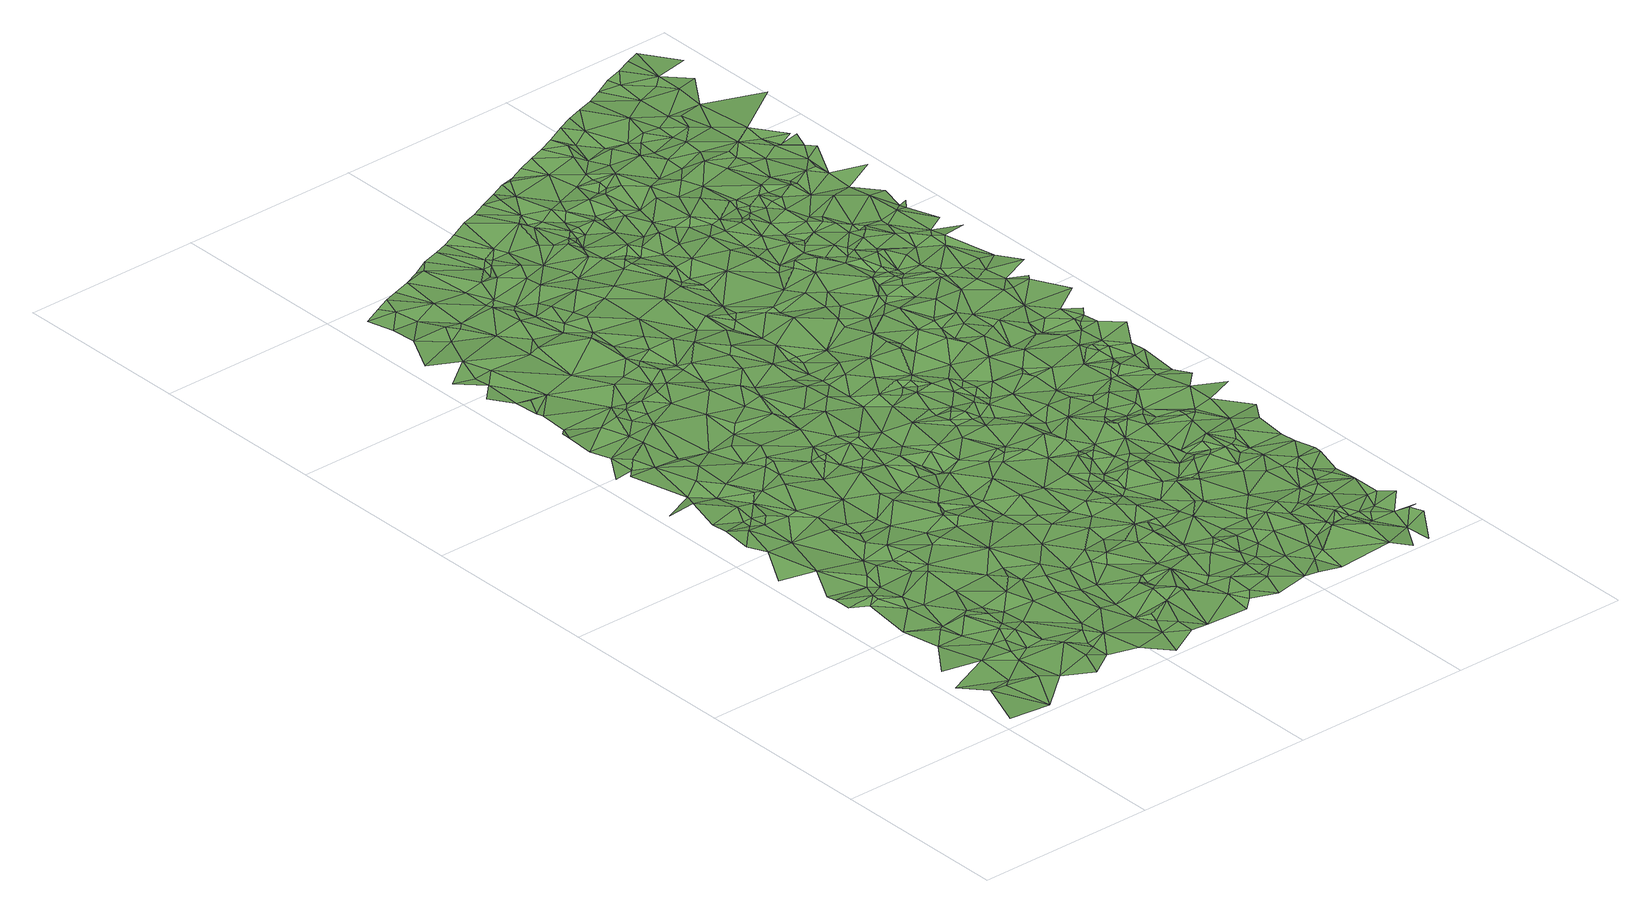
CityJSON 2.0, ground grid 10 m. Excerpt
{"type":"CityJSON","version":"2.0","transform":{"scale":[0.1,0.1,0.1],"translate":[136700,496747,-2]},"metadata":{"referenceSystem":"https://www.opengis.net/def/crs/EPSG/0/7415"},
"CityObjects":{
"plantcover1":{"type":"PlantCover","attributes":{"3df_class":"Forest","bgt_fysiekvoorkomen":"grasland agrarisch","bgt_status":"bestaand","identificatienamespace":"NL.IMGeo","begroeidterreindeeloptalud":"false","relatievehoogteligging":0,"aantal_punten":0},"geometry":[{"type":"MultiSurface","lod":"1","boundaries":[[[0,1,2]],[[3,2,4]],[[1,5,2]],[[5,4,2]],[[3,4,6]],[[1,7,5]],[[7,4,5]],[[8,9,6]],[[7,1,10]],[[11,6,4]],[[7,11,4]],[[6,12,8]],[[8,13,14]],[[7,10,11]],[[6,11,15]],[[15,12,6]],[[8,16,13]],[[8,12,16]],[[14,13,17]],[[18,14,19]],[[20,21,22]],[[14,17,19]],[[11,23,15]],[[22,21,18]],[[15,24,12]],[[13,16,17]],[[10,25,11]],[[20,26,27]],[[23,24,15]],[[10,28,29]],[[18,19,30]],[[30,22,18]],[[16,12,31]],[[22,26,20]],[[24,31,12]],[[17,16,32]],[[11,25,23]],[[33,34,35]],[[27,26,35]],[[25,10,29]],[[19,36,30]],[[22,30,36]],[[16,31,32]],[[37,19,17]],[[23,38,24]],[[24,38,31]],[[37,36,19]],[[32,39,17]],[[40,38,23]],[[41,22,36]],[[22,41,26]],[[29,28,42]],[[39,37,17]],[[25,40,23]],[[31,43,32]],[[38,43,31]],[[26,44,35]],[[43,45,32]],[[41,44,26]],[[32,45,39]],[[46,25,29]],[[33,47,48]],[[40,49,38]],[[33,35,50]],[[51,48,47]],[[42,46,29]],[[49,43,38]],[[44,52,35]],[[25,53,40]],[[41,36,54]],[[46,55,25]],[[37,56,36]],[[37,39,57]],[[58,39,45]],[[59,44,41]],[[43,60,45]],[[47,33,50]],[[61,62,51]],[[49,60,43]],[[40,53,49]],[[35,52,50]],[[51,47,63]],[[55,53,25]],[[60,58,45]],[[42,64,46]],[[58,57,39]],[[51,63,61]],[[64,55,46]],[[41,54,59]],[[59,52,44]],[[65,66,67]],[[37,57,56]],[[36,56,54]],[[42,68,64]],[[50,69,47]],[[62,70,65]],[[47,69,63]],[[55,64,53]],[[61,70,62]],[[53,71,49]],[[49,72,60]],[[73,58,60]],[[63,74,61]],[[58,73,57]],[[63,69,74]],[[52,59,75]],[[53,64,71]],[[54,75,59]],[[71,72,49]],[[76,50,52]],[[61,74,70]],[[77,69,50]],[[65,78,66]],[[74,69,79]],[[72,73,60]],[[70,78,65]],[[54,56,80]],[[75,81,52]],[[54,80,75]],[[82,64,68]],[[83,84,85]],[[79,69,77]],[[57,86,56]],[[87,76,52]],[[88,66,89]],[[52,81,87]],[[71,64,90]],[[57,73,86]],[[74,91,70]],[[91,74,79]],[[76,92,50]],[[85,88,89]],[[93,66,78]],[[68,94,82]],[[77,50,92]],[[95,75,80]],[[91,78,70]],[[56,86,80]],[[81,75,95]],[[96,72,71]],[[66,93,89]],[[91,79,77]],[[83,85,97]],[[98,73,72]],[[89,97,85]],[[76,87,99]],[[64,82,100]],[[100,90,64]],[[101,86,73]],[[102,93,78]],[[90,96,71]],[[103,78,91]],[[91,77,104]],[[101,73,98]],[[99,105,76]],[[103,102,78]],[[72,96,98]],[[77,92,104]],[[105,92,76]],[[95,80,106]],[[107,108,109]],[[94,110,82]],[[87,81,111]],[[81,95,106]],[[112,89,93]],[[113,83,114]],[[83,97,115]],[[107,113,116]],[[104,117,91]],[[111,99,87]],[[102,112,93]],[[91,117,103]],[[115,97,89]],[[86,118,80]],[[101,119,86]],[[103,117,102]],[[98,119,101]],[[100,82,120]],[[121,96,90]],[[107,116,108]],[[89,112,122]],[[123,90,100]],[[110,124,82]],[[99,125,105]],[[82,124,120]],[[106,80,118]],[[126,98,96]],[[89,122,127]],[[106,128,81]],[[123,121,90]],[[114,83,115]],[[115,89,127]],[[117,104,129]],[[100,120,130]],[[116,113,114]],[[81,128,111]],[[86,119,118]],[[104,92,131]],[[126,96,121]],[[131,92,105]],[[111,125,99]],[[119,98,132]],[[133,124,110]],[[102,134,112]],[[117,135,102]],[[132,98,126]],[[131,129,104]],[[100,130,136]],[[131,105,125]],[[137,138,139]],[[138,140,141]],[[142,121,123]],[[130,120,136]],[[118,143,106]],[[120,124,136]],[[128,106,143]],[[122,112,144]],[[123,100,145]],[[146,147,139]],[[146,108,148]],[[119,132,118]],[[149,117,129]],[[127,122,144]],[[121,150,126]],[[136,124,133]],[[116,148,108]],[[134,102,135]],[[139,147,137]],[[115,127,151]],[[116,114,152]],[[149,135,117]],[[140,153,154]],[[144,112,134]],[[137,147,138]],[[126,150,132]],[[142,150,121]],[[145,100,136]],[[151,114,115]],[[111,155,125]],[[147,140,138]],[[142,123,156]],[[118,157,143]],[[143,157,128]],[[111,128,158]],[[151,127,144]],[[147,146,148]],[[159,154,153]],[[156,123,145]],[[160,152,114]],[[161,129,131]],[[161,149,129]],[[125,162,131]],[[116,152,148]],[[163,153,140]],[[114,151,160]],[[164,118,132]],[[165,136,133]],[[155,111,158]],[[147,163,140]],[[166,135,149]],[[125,155,162]],[[142,167,150]],[[134,135,168]],[[158,128,157]],[[144,134,169]],[[164,132,150]],[[159,153,163]],[[142,156,170]],[[168,135,166]],[[145,136,171]],[[152,160,172]],[[157,118,173]],[[156,145,174]],[[167,142,175]],[[152,172,148]],[[170,175,142]],[[136,165,171]],[[165,133,176]],[[177,134,168]],[[149,178,166]],[[179,160,151]],[[169,134,177]],[[145,171,174]],[[161,178,149]],[[159,180,181]],[[131,182,161]],[[183,156,174]],[[131,162,182]],[[157,184,158]],[[185,176,133]],[[160,179,172]],[[180,186,181]],[[167,187,150]],[[170,156,183]],[[144,169,188]],[[189,118,164]],[[168,166,178]],[[155,158,190]],[[147,191,163]],[[192,151,144]],[[187,164,150]],[[155,193,162]],[[118,189,173]],[[173,184,157]],[[165,194,171]],[[184,195,158]],[[148,196,147]],[[172,197,148]],[[155,190,193]],[[190,158,195]],[[175,198,167]],[[169,177,188]],[[176,194,165]],[[172,179,199]],[[183,174,200]],[[159,163,201]],[[174,171,200]],[[151,202,179]],[[203,178,161]],[[162,193,182]],[[187,167,198]],[[144,188,192]],[[200,170,183]],[[199,197,172]],[[171,194,200]],[[147,196,191]],[[197,196,148]],[[168,204,177]],[[161,182,205]],[[203,161,205]],[[206,175,170]],[[168,178,204]],[[207,208,186]],[[209,195,184]],[[210,211,208]],[[212,176,185]],[[173,209,184]],[[176,213,194]],[[192,202,151]],[[195,209,190]],[[214,178,203]],[[206,198,175]],[[201,163,191]],[[179,202,199]],[[190,215,193]],[[186,180,216]],[[194,213,200]],[[206,170,200]],[[217,211,210]],[[187,218,164]],[[159,219,180]],[[164,220,189]],[[204,178,214]],[[221,176,212]],[[216,207,186]],[[214,203,222]],[[182,223,205]],[[189,224,173]],[[225,187,198]],[[193,226,182]],[[207,210,208]],[[222,203,205]],[[209,173,224]],[[227,192,188]],[[228,188,177]],[[197,199,229]],[[230,213,176]],[[159,201,219]],[[231,199,202]],[[214,222,204]],[[232,193,215]],[[200,213,233]],[[182,226,223]],[[209,234,190]],[[221,230,176]],[[220,164,218]],[[234,215,190]],[[197,229,196]],[[223,235,205]],[[177,204,228]],[[236,221,212]],[[226,193,232]],[[216,180,237]],[[198,206,238]],[[189,239,224]],[[196,240,191]],[[217,210,241]],[[187,225,218]],[[230,233,213]],[[198,242,225]],[[189,220,239]],[[231,229,199]],[[243,209,224]],[[201,191,244]],[[245,227,188]],[[205,246,222]],[[235,223,226]],[[198,238,242]],[[180,219,237]],[[206,200,247]],[[234,209,243]],[[233,247,200]],[[248,192,227]],[[205,235,246]],[[222,246,204]],[[207,216,249]],[[250,231,202]],[[251,202,192]],[[210,207,252]],[[240,196,229]],[[216,237,249]],[[253,230,221]],[[228,245,188]],[[254,232,215]],[[243,224,255]],[[224,239,255]],[[236,253,221]],[[241,210,252]],[[256,226,232]],[[229,231,250]],[[226,257,235]],[[191,240,258]],[[206,259,238]],[[215,234,260]],[[230,261,233]],[[237,219,249]],[[262,201,244]],[[220,263,239]],[[206,247,259]],[[228,204,264]],[[262,219,201]],[[252,207,249]],[[250,202,251]],[[246,264,204]],[[220,218,265]],[[191,266,244]],[[251,192,248]],[[248,227,245]],[[235,257,246]],[[256,232,254]],[[254,215,260]],[[243,267,234]],[[268,226,256]],[[269,247,233]],[[270,225,242]],[[268,257,226]],[[253,271,230]],[[218,225,270]],[[272,240,229]],[[273,241,252]],[[239,263,255]],[[271,261,230]],[[220,265,263]],[[242,238,270]],[[267,243,255]],[[261,269,233]],[[229,250,274]],[[275,256,254]],[[191,258,266]],[[268,256,275]],[[276,238,259]],[[277,246,257]],[[277,264,246]],[[228,278,245]],[[234,267,260]],[[259,247,279]],[[236,280,253]],[[272,229,274]],[[258,240,272]],[[219,262,281]],[[275,254,282]],[[249,219,283]],[[244,284,262]],[[282,254,260]],[[270,265,218]],[[279,247,269]],[[238,276,270]],[[250,251,285]],[[259,279,276]],[[245,286,248]],[[228,264,287]],[[288,264,277]],[[268,289,257]],[[252,290,273]],[[252,249,291]],[[253,292,271]],[[268,275,293]],[[286,245,278]],[[287,278,228]],[[294,274,250]],[[295,251,248]],[[296,272,274]],[[263,297,255]],[[271,292,261]],[[219,281,283]],[[266,284,244]],[[257,298,277]],[[293,275,282]],[[296,258,272]],[[299,282,260]],[[294,250,285]],[[265,300,263]],[[297,267,255]],[[269,301,279]],[[261,302,269]],[[262,284,281]],[[280,292,253]],[[276,279,303]],[[295,248,286]],[[287,264,288]],[[285,251,295]],[[270,276,304]],[[268,293,289]],[[249,283,291]],[[288,277,298]],[[305,286,278]],[[298,257,289]],[[260,267,306]],[[269,302,301]],[[296,274,307]],[[293,282,299]],[[263,300,297]],[[303,304,276]],[[308,302,261]],[[292,308,261]],[[270,309,265]],[[310,290,252]],[[307,274,294]],[[287,305,278]],[[311,279,301]],[[312,266,258]],[[299,260,306]],[[258,296,313]],[[309,300,265]],[[270,304,314]],[[252,291,310]],[[315,301,302]],[[283,281,316]],[[284,317,281]],[[318,294,285]],[[312,258,313]],[[286,319,295]],[[289,293,320]],[[320,293,299]],[[304,303,314]],[[281,317,316]],[[321,267,297]],[[313,296,307]],[[311,301,315]],[[284,266,322]],[[323,292,280]],[[307,294,318]],[[270,314,324]],[[312,322,266]],[[279,325,303]],[[270,324,309]],[[306,267,321]],[[323,308,292]],[[295,326,285]],[[317,284,327]],[[328,297,300]],[[279,311,325]],[[327,284,322]],[[329,291,283]],[[309,330,300]],[[318,285,326]],[[302,331,315]],[[290,310,332]],[[283,316,333]],[[290,332,334]],[[308,335,302]],[[336,280,337]],[[338,286,305]],[[330,328,300]],[[329,310,291]],[[305,287,339]],[[288,340,287]],[[333,316,317]],[[329,283,333]],[[326,295,319]],[[340,288,298]],[[341,298,289]],[[320,341,289]],[[315,331,311]],[[286,338,319]],[[336,323,280]],[[312,342,322]],[[343,320,299]],[[314,303,344]],[[342,312,313]],[[345,299,306]],[[308,323,335]],[[331,302,335]],[[346,317,327]],[[322,347,327]],[[328,348,297]],[[314,344,324]],[[349,307,318]],[[350,330,309]],[[351,313,307]],[[350,309,324]],[[352,310,329]],[[331,353,311]],[[333,317,354]],[[355,336,337]],[[356,306,321]],[[310,352,332]],[[350,328,330]],[[305,339,338]],[[332,357,334]],[[325,344,303]],[[353,325,311]],[[327,347,358]],[[345,343,299]],[[346,327,358]],[[287,340,339]],[[354,317,346]],[[359,321,297]],[[326,360,318]],[[356,345,306]],[[351,342,313]],[[348,359,297]],[[361,348,328]],[[326,319,362]],[[319,338,363]],[[341,364,298]],[[351,307,349]],[[350,324,365]],[[366,341,320]],[[323,367,335]],[[368,323,336]],[[324,344,365]],[[350,369,328]],[[347,322,370]],[[369,361,328]],[[335,371,331]],[[366,320,343]],[[322,342,370]],[[371,353,331]],[[372,329,333]],[[364,340,298]],[[373,352,329]],[[349,318,360]],[[374,356,321]],[[355,375,336]],[[363,362,319]],[[332,352,376]],[[368,367,323]],[[376,357,332]],[[377,345,356]],[[378,333,354]],[[379,348,361]],[[340,380,339]],[[375,368,336]],[[377,343,345]],[[344,325,381]],[[353,382,325]],[[335,367,371]],[[374,321,359]],[[383,369,350]],[[338,339,384]],[[365,383,350]],[[326,362,360]],[[369,379,361]],[[377,356,374]],[[370,342,351]],[[339,380,384]],[[358,347,385]],[[329,372,373]],[[346,358,386]],[[344,381,365]],[[371,382,353]],[[346,386,354]],[[369,383,387]],[[388,363,338]],[[389,341,366]],[[390,352,373]],[[369,391,379]],[[378,372,333]],[[340,392,380]],[[379,393,348]],[[369,387,391]],[[390,376,352]],[[394,343,377]],[[395,357,376]],[[325,396,381]],[[360,397,349]],[[398,341,389]],[[338,384,388]],[[399,364,341]],[[348,393,359]],[[364,392,340]],[[325,382,396]],[[400,368,375]],[[362,397,360]],[[366,343,394]],[[385,347,370]],[[398,399,341]],[[401,383,365]],[[402,362,363]],[[403,375,355]],[[404,351,349]],[[363,388,402]],[[387,383,405]],[[378,354,386]],[[406,371,367]],[[407,367,368]],[[404,370,351]],[[408,384,380]],[[377,374,409]],[[387,405,391]],[[365,381,410]],[[411,379,391]],[[412,390,373]],[[386,358,385]],[[382,371,406]],[[389,366,413]],[[412,376,390]],[[374,359,409]],[[395,376,414]],[[398,389,415]],[[384,408,388]],[[383,401,405]],[[379,411,393]],[[407,368,400]],[[416,362,402]],[[392,364,417]],[[365,410,401]],[[418,349,397]],[[413,366,394]],[[380,392,419]],[[381,396,410]],[[375,420,400]],[[382,421,396]],[[406,367,407]],[[414,376,412]],[[359,393,422]],[[415,389,423]],[[372,424,373]],[[397,362,425]],[[399,426,364]],[[427,394,377]],[[414,428,395]],[[412,373,424]],[[389,413,423]],[[418,404,349]],[[399,398,429]],[[419,408,380]],[[406,421,382]],[[391,405,430]],[[431,402,388]],[[398,415,429]],[[364,426,417]],[[416,402,432]],[[425,362,416]],[[427,377,409]],[[393,411,433]],[[422,434,359]],[[403,420,375]],[[391,435,411]],[[434,409,359]],[[436,414,412]],[[394,437,413]],[[388,408,431]],[[393,433,422]],[[438,392,417]],[[429,415,423]],[[378,439,372]],[[440,378,386]],[[426,399,429]],[[391,430,435]],[[385,370,441]],[[370,404,441]],[[413,437,423]],[[436,412,424]],[[401,442,405]],[[432,402,431]],[[443,407,400]],[[416,432,444]],[[410,396,445]],[[421,446,396]],[[410,447,401]],[[433,411,448]],[[437,394,449]],[[386,385,450]],[[451,419,392]],[[452,418,397]],[[451,392,438]],[[453,428,414]],[[448,422,433]],[[454,406,407]],[[397,425,452]],[[425,416,444]],[[449,394,427]],[[453,414,436]],[[430,405,442]],[[400,420,443]],[[455,421,406]],[[439,424,372]],[[438,417,426]],[[435,448,411]],[[442,401,447]],[[418,456,404]],[[423,457,429]],[[457,423,437]],[[396,446,445]],[[458,378,440]],[[459,409,434]],[[407,443,454]],[[439,378,458]],[[447,410,460]],[[459,427,409]],[[440,386,450]],[[461,434,422]],[[436,424,462]],[[461,422,448]],[[453,463,428]],[[445,460,410]],[[385,441,450]],[[456,441,404]],[[455,406,454]],[[426,464,438]],[[455,446,421]],[[444,432,465]],[[426,429,466]],[[430,467,435]],[[442,467,430]],[[461,448,435]],[[462,453,436]],[[449,468,437]],[[469,456,418]],[[432,431,465]],[[469,418,452]],[[470,408,419]],[[471,443,420]],[[472,451,438]],[[431,408,470]],[[439,462,424]],[[425,444,465]],[[464,426,473]],[[472,438,464]],[[437,468,457]],[[457,466,429]],[[474,427,459]],[[475,420,403]],[[460,476,447]],[[477,419,451]],[[478,449,427]],[[466,473,426]],[[442,447,479]],[[476,460,445]],[[454,443,480]],[[472,464,473]],[[420,481,471]],[[469,482,456]],[[483,459,434]],[[482,469,452]],[[467,442,484]],[[472,477,451]],[[443,471,485]],[[449,478,468]],[[463,453,486]],[[455,454,487]],[[483,434,461]],[[474,478,427]],[[475,481,420]],[[467,488,435]],[[473,477,472]],[[457,468,489]],[[488,461,435]],[[490,456,482]],[[470,465,431]],[[457,489,466]],[[491,447,476]],[[477,470,419]],[[480,443,485]],[[484,442,479]],[[487,454,480]],[[483,474,459]],[[492,440,450]],[[441,456,493]],[[425,494,452]],[[471,481,485]],[[491,479,447]],[[495,462,439]],[[458,440,496]],[[497,445,446]],[[439,458,496]],[[403,498,499]],[[466,500,473]],[[450,441,501]],[[468,502,489]],[[490,493,456]],[[466,489,503]],[[425,465,494]],[[488,467,484]],[[499,475,403]],[[500,477,473]],[[446,455,504]],[[445,497,476]],[[452,505,482]],[[490,482,506]],[[507,481,475]],[[508,453,462]],[[507,485,481]],[[503,500,466]],[[480,485,509]],[[489,510,503]],[[489,502,510]],[[468,478,511]],[[474,512,478]],[[455,487,504]],[[513,507,475]],[[468,511,502]],[[461,514,483]],[[507,509,485]],[[461,488,514]],[[441,493,515]],[[453,508,486]],[[495,439,516]],[[490,506,493]],[[517,484,479]],[[474,483,512]],[[487,480,518]],[[450,501,492]],[[506,482,505]],[[440,492,519]],[[491,476,520]],[[496,440,519]],[[452,494,505]],[[521,500,503]],[[510,521,503]],[[479,491,522]],[[501,441,515]],[[499,513,475]],[[523,470,477]],[[524,439,496]],[[488,484,517]],[[525,509,507]],[[516,439,524]],[[513,525,507]],[[495,508,462]],[[509,526,480]],[[512,511,478]],[[497,446,527]],[[528,465,470]],[[504,527,446]],[[500,529,477]],[[502,530,510]],[[517,479,531]],[[522,531,479]],[[476,497,532]],[[520,476,532]],[[480,526,518]],[[504,487,518]],[[533,525,513]],[[506,534,493]],[[511,530,502]],[[530,521,510]],[[520,522,491]],[[500,521,529]],[[488,535,514]],[[505,534,506]],[[536,494,465]],[[537,486,508]],[[514,538,483]],[[539,523,477]],[[493,540,515]],[[541,492,501]],[[542,470,523]],[[477,529,539]],[[517,531,543]],[[519,492,544]],[[517,545,488]],[[499,546,513]],[[492,541,544]],[[547,505,494]],[[546,533,513]],[[501,515,548]],[[549,535,488]],[[550,525,533]],[[483,551,512]],[[552,495,516]],[[528,553,465]],[[554,514,535]],[[525,555,509]],[[496,519,556]],[[553,536,465]],[[542,528,470]],[[556,524,496]],[[534,505,547]],[[518,557,504]],[[514,554,538]],[[531,522,558]],[[557,518,526]],[[548,515,559]],[[515,540,559]],[[520,558,522]],[[499,560,561]],[[516,524,562]],[[538,563,483]],[[488,545,549]],[[509,555,526]],[[508,495,552]],[[543,531,564]],[[512,565,511]],[[535,549,554]],[[519,544,566]],[[541,501,567]],[[524,556,568]],[[550,533,546]],[[532,569,520]],[[552,516,562]],[[501,548,567]],[[550,555,525]],[[524,568,562]],[[570,544,541]],[[571,527,504]],[[511,572,530]],[[564,531,558]],[[537,508,573]],[[574,542,523]],[[575,483,563]],[[548,559,576]],[[539,574,523]],[[504,557,577]],[[578,546,499]],[[575,551,483]],[[493,579,540]],[[497,580,532]],[[493,534,581]],[[497,527,580]],[[547,494,582]],[[538,554,583]],[[520,569,558]],[[556,519,584]],[[585,537,573]],[[530,586,521]],[[583,554,549]],[[574,528,542]],[[548,576,567]],[[551,565,512]],[[517,543,587]],[[566,544,570]],[[586,529,521]],[[568,556,588]],[[499,561,578]],[[589,508,552]],[[519,566,584]],[[570,541,567]],[[590,543,564]],[[562,568,588]],[[582,494,536]],[[573,508,589]],[[563,538,583]],[[532,591,569]],[[569,564,558]],[[592,504,577]],[[547,593,534]],[[571,504,592]],[[540,579,559]],[[594,557,526]],[[549,545,595]],[[587,545,517]],[[552,562,596]],[[580,527,571]],[[565,597,511]],[[511,597,572]],[[589,552,598]],[[580,591,532]],[[559,579,576]],[[599,550,546]],[[562,588,596]],[[549,595,583]],[[600,546,578]],[[556,601,588]],[[598,573,589]],[[581,579,493]],[[569,590,564]],[[570,584,566]],[[529,602,539]],[[552,596,598]],[[573,603,585]],[[604,555,550]],[[526,555,594]],[[528,605,553]],[[577,557,594]],[[605,536,553]],[[539,606,574]],[[572,607,530]],[[608,567,576]],[[590,587,543]],[[591,609,569]],[[574,606,528]],[[569,609,590]],[[593,547,582]],[[545,610,595]],[[611,570,567]],[[588,601,596]],[[556,584,612]],[[604,550,599]],[[575,613,551]],[[603,614,585]],[[615,592,577]],[[584,570,616]],[[565,551,613]],[[601,556,612]],[[617,563,583]],[[586,530,607]],[[534,593,581]],[[563,618,575]],[[576,579,608]],[[571,592,619]],[[598,596,620]],[[621,582,536]],[[591,622,609]],[[623,573,598]],[[580,622,591]],[[580,571,619]],[[624,596,601]],[[595,625,583]],[[577,626,615]],[[616,570,611]],[[567,608,611]],[[627,603,573]],[[605,621,536]],[[610,545,628]],[[629,590,609]],[[597,630,572]],[[626,577,594]],[[555,604,594]],[[620,596,624]],[[586,631,529]],[[602,606,539]],[[592,615,619]],[[632,605,528]],[[575,618,613]],[[529,631,602]],[[617,618,563]],[[610,625,595]],[[607,572,630]],[[609,622,629]],[[625,617,583]],[[606,632,528]],[[587,628,545]],[[623,598,620]],[[627,614,603]],[[565,633,597]],[[623,627,573]],[[584,616,634]],[[624,601,635]],[[590,629,636]],[[615,626,637]],[[633,630,597]],[[610,638,625]],[[620,624,635]],[[613,639,565]],[[622,636,629]],[[601,612,635]],[[634,612,584]],[[630,633,607]],[[637,626,594]],[[640,611,608]],[[582,621,641]],[[642,622,580]],[[582,641,593]],[[628,638,610]],[[616,611,643]],[[619,642,580]],[[620,644,623]],[[645,614,627]],[[579,581,646]],[[647,587,590]],[[615,648,619]],[[620,635,644]],[[618,639,613]],[[586,607,649]],[[579,650,608]],[[636,647,590]],[[651,628,587]],[[625,652,617]],[[637,648,615]],[[631,653,602]],[[654,606,602]],[[617,652,618]],[[634,616,643]],[[593,655,581]],[[656,621,605]],[[649,607,633]],[[633,565,657]],[[628,651,638]],[[643,611,640]],[[606,658,632]],[[627,623,659]],[[612,660,635]],[[632,661,605]],[[622,662,636]],[[631,586,663]],[[638,664,625]],[[653,654,602]],[[623,644,659]],[[665,645,627]],[[666,644,635]],[[565,639,657]],[[647,651,587]],[[654,667,606]],[[621,656,641]],[[642,662,622]],[[653,631,663]],[[640,608,668]],[[579,646,669]],[[670,646,581]],[[593,641,655]],[[671,586,649]],[[667,658,606]],[[639,618,652]],[[642,619,672]],[[664,638,651]],[[648,672,619]],[[663,586,671]],[[660,666,635]],[[634,673,612]],[[579,669,650]],[[673,660,612]],[[655,670,581]],[[658,661,632]],[[661,656,605]],[[608,650,668]],[[645,665,674]],[[653,675,654]],[[647,664,651]],[[676,644,666]],[[644,676,659]],[[634,643,677]],[[663,675,653]],[[678,647,636]],[[643,640,679]],[[625,680,652]],[[662,678,636]],[[681,658,667]],[[665,627,682]],[[625,664,680]],[[683,666,660]],[[652,684,639]],[[682,627,659]],[[685,646,670]],[[673,634,677]],[[669,646,685]],[[654,686,667]],[[673,683,660]],[[633,687,649]],[[688,639,684]],[[657,639,688]],[[647,689,664]],[[676,666,683]],[[677,643,679]],[[690,640,668]],[[679,640,690]],[[663,671,691]],[[656,661,692]],[[675,686,654]],[[693,670,655]],[[694,671,649]],[[667,686,681]],[[693,685,670]],[[656,695,641]],[[665,682,674]],[[641,695,655]],[[658,696,661]],[[663,691,675]],[[657,687,633]],[[650,669,697]],[[652,698,684]],[[681,699,658]],[[684,700,688]],[[701,659,676]],[[650,697,668]],[[702,669,685]],[[657,688,703]],[[696,692,661]],[[677,704,673]],[[689,680,664]],[[683,673,704]],[[705,647,678]],[[656,692,706]],[[703,688,700]],[[707,693,655]],[[671,708,691]],[[676,683,709]],[[669,702,697]],[[701,682,659]],[[652,680,698]],[[699,696,658]],[[677,679,710]],[[647,705,689]],[[691,711,675]],[[712,700,684]],[[682,713,674]],[[714,685,693]],[[708,671,694]],[[711,686,675]],[[686,699,681]],[[715,668,697]],[[694,649,716]],[[657,703,717]],[[710,679,690]],[[706,695,656]],[[718,690,668]],[[684,698,712]],[[709,683,704]],[[719,701,676]],[[687,716,649]],[[719,676,709]],[[703,700,717]],[[720,692,696]],[[685,721,702]],[[692,720,706]],[[687,657,722]],[[718,668,715]],[[723,707,655]],[[691,708,711]],[[707,714,693]],[[722,657,724]],[[695,723,655]],[[657,717,724]],[[677,725,704]],[[714,721,685]],[[677,710,725]],[[710,690,718]],[[726,697,702]],[[715,697,726]],[[682,727,713]],[[728,700,712]],[[694,729,708]],[[717,700,728]],[[709,730,719]],[[731,701,719]],[[709,704,732]],[[733,682,701]],[[734,714,707]],[[720,735,706]],[[736,694,716]],[[726,702,721]],[[689,737,680]],[[698,680,738]],[[739,695,706]],[[729,694,736]],[[740,712,698]],[[711,741,686]],[[687,722,742]],[[743,718,715]],[[686,741,699]],[[723,734,707]],[[743,710,718]],[[742,722,724]],[[719,730,731]],[[732,730,709]],[[695,744,723]],[[731,745,701]],[[726,746,715]],[[706,735,739]],[[724,717,747]],[[743,715,746]],[[745,733,701]],[[748,721,714]],[[749,696,699]],[[695,750,744]],[[720,696,749]],[[698,738,740]],[[711,708,751]],[[752,687,742]],[[739,750,695]],[[742,724,747]],[[747,717,728]],[[725,753,704]],[[734,754,714]],[[753,732,704]],[[744,755,723]],[[756,716,687]],[[757,734,723]],[[758,726,721]],[[736,716,756]],[[740,759,712]],[[760,727,682]],[[725,710,761]],[[728,712,759]],[[736,762,729]],[[742,747,752]],[[763,710,743]],[[729,751,708]],[[754,748,714]],[[733,760,682]],[[720,749,735]],[[764,755,744]],[[756,687,752]],[[726,765,746]],[[755,757,723]],[[744,750,764]],[[730,766,731]],[[748,767,721]],[[735,768,739]],[[766,730,732]],[[766,745,731]],[[769,743,746]],[[739,768,750]],[[757,754,734]],[[741,749,699]],[[767,758,721]],[[758,770,726]],[[766,733,745]],[[763,761,710]],[[770,765,726]],[[747,728,771]],[[750,772,764]],[[752,747,771]],[[773,741,711]],[[768,772,750]],[[765,769,746]],[[761,753,725]],[[774,757,755]],[[755,764,775]],[[766,732,753]],[[768,735,776]],[[736,756,777]],[[771,728,759]],[[777,762,736]],[[762,751,729]],[[778,727,760]],[[779,767,748]],[[711,751,773]],[[754,779,748]],[[764,772,775]],[[780,743,769]],[[775,774,755]],[[735,749,776]],[[781,754,757]],[[779,758,767]],[[781,757,774]],[[782,763,743]],[[783,769,765]],[[756,752,784]],[[785,733,766]],[[770,783,765]],[[786,760,733]],[[768,787,772]],[[780,782,743]],[[786,733,785]],[[788,770,758]],[[776,787,768]],[[741,789,749]],[[775,772,790]],[[791,766,753]],[[792,777,756]],[[780,769,783]],[[771,793,752]],[[761,794,753]],[[779,788,758]],[[784,792,756]],[[795,751,762]],[[796,774,775]],[[797,789,741]],[[749,789,776]],[[798,778,760]],[[741,773,797]],[[799,772,787]],[[777,795,762]],[[763,800,761]],[[801,781,774]],[[772,799,790]],[[802,754,781]],[[803,783,770]],[[802,779,754]],[[752,793,784]],[[786,798,760]],[[787,776,804]],[[775,790,796]],[[776,789,804]],[[805,780,783]],[[753,794,791]],[[798,806,778]],[[801,774,796]],[[807,777,792]],[[782,800,763]],[[807,792,784]],[[773,751,808]],[[800,794,761]],[[788,809,770]],[[807,795,777]],[[805,783,803]],[[780,810,782]],[[770,809,803]],[[785,766,811]],[[812,788,779]],[[801,802,781]],[[805,810,780]],[[786,813,798]],[[811,766,791]],[[789,797,814]],[[789,814,804]],[[815,786,785]],[[810,800,782]],[[779,816,812]],[[813,806,798]],[[816,779,802]],[[773,817,797]],[[787,818,799]],[[818,796,790]],[[795,807,819]],[[790,799,818]],[[751,820,808]],[[821,751,795]],[[773,808,817]],[[786,822,813]],[[812,823,788]],[[824,787,804]],[[797,825,814]],[[823,809,788]],[[805,826,810]],[[826,805,803]],[[802,801,827]],[[828,801,796]],[[829,806,813]],[[794,830,791]],[[831,803,809]],[[825,797,817]],[[815,822,786]],[[811,815,785]],[[832,823,812]],[[826,803,831]],[[816,832,812]],[[802,827,833]],[[814,824,804]],[[821,820,751]],[[802,834,816]],[[835,800,810]],[[818,828,796]],[[787,824,818]],[[801,828,827]],[[834,802,833]],[[808,820,817]],[[831,809,836]],[[791,837,811]],[[800,838,794]],[[834,832,816]],[[826,835,810]],[[839,829,813]],[[840,814,825]],[[830,837,791]],[[826,831,836]],[[841,833,827]],[[822,839,813]],[[833,841,834]],[[841,827,828]],[[842,809,823]],[[838,830,794]],[[836,843,826]],[[824,814,840]],[[844,815,811]],[[822,815,844]],[[820,845,817]],[[828,818,846]],[[843,835,826]],[[836,809,842]],[[847,823,832]],[[817,848,825]],[[849,800,835]],[[829,839,850]],[[839,822,844]],[[851,818,824]],[[837,852,811]],[[851,846,818]],[[834,847,832]],[[841,853,834]],[[825,854,840]],[[849,838,800]],[[828,855,841]],[[836,856,843]],[[857,844,811]],[[811,852,857]],[[846,855,828]],[[843,856,835]],[[824,840,854]],[[853,841,855]],[[858,851,824]],[[847,842,823]],[[825,848,854]],[[859,837,830]],[[842,856,836]],[[860,846,851]],[[854,858,824]],[[838,859,830]],[[860,855,846]],[[850,839,861]],[[856,862,835]],[[835,862,849]],[[860,851,858]],[[837,863,852]],[[857,864,844]],[[865,839,844]],[[853,866,834]],[[866,847,834]],[[842,867,856]],[[868,857,852]],[[869,853,855]],[[859,863,837]],[[870,838,849]],[[869,855,860]],[[871,862,856]],[[867,871,856]],[[861,839,865]],[[872,849,862]],[[864,865,844]],[[864,857,868]],[[852,863,868]],[[858,873,860]],[[874,859,838]],[[872,870,849]],[[842,875,867]],[[870,874,838]],[[866,853,869]],[[842,847,876]],[[877,869,860]],[[875,862,871]],[[867,875,871]],[[878,872,862]],[[868,879,864]],[[879,865,864]],[[880,869,877]],[[881,861,865]],[[872,878,870]],[[875,878,862]],[[847,866,876]],[[882,863,859]],[[883,869,880]],[[866,869,883]],[[884,875,842]],[[863,885,868]],[[882,859,874]],[[884,842,876]],[[868,885,879]],[[870,882,874]],[[886,883,880]],[[878,882,870]],[[865,879,887]],[[866,883,888]],[[888,876,866]],[[889,885,863]],[[884,890,875]],[[885,887,879]],[[891,878,875]],[[865,892,881]],[[882,889,863]],[[890,891,875]],[[878,893,882]],[[865,887,892]],[[884,891,890]],[[892,894,881]],[[878,891,893]],[[885,895,887]],[[884,876,896]],[[889,895,885]],[[893,897,882]],[[898,889,882]],[[882,897,898]],[[891,884,899]],[[891,900,893]],[[901,894,892]],[[893,902,897]],[[893,900,902]],[[903,894,901]],[[887,895,904]],[[891,899,900]],[[889,904,895]],[[905,892,887]],[[898,904,889]],[[897,902,906]],[[898,897,906]],[[900,907,902]],[[901,892,908]],[[909,903,901]],[[904,905,887]],[[908,892,905]],[[910,909,901]],[[910,901,908]],[[898,911,904]],[[905,910,908]],[[912,909,910]],[[913,905,904]],[[913,910,905]],[[910,914,912]],[[910,915,914]]]}]}
},
"vertices":[
[3,2,11],[28,2,9],[13,28,11],[3,42,10],[28,32,9],[23,28,10],[28,52,11],[38,22,12],[23,78,9],[8,58,10],[48,18,10],[43,42,10],[43,62,10],[33,88,10],[18,98,10],[43,48,12],[38,78,9],[38,92,8],[23,128,9],[33,112,11],[13,142,10],[13,132,10],[28,132,11],[53,48,10],[48,58,12],[68,38,12],[33,142,9],[13,148,9],[63,8,11],[68,22,12],[28,128,11],[53,68,12],[48,88,12],[18,197,10],[3,172,11],[23,167,11],[38,122,11],[43,112,9],[58,62,12],[53,92,11],[63,48,11],[38,138,9],[78,18,10],[58,72,11],[38,148,11],[58,82,12],[78,28,10],[23,217,11],[13,207,10],[68,68,10],[33,197,9],[13,222,12],[48,162,9],[83,42,11],[58,138,10],[78,32,10],[63,132,11],[63,112,9],[63,92,9],[48,152,11],[68,82,9],[28,227,9],[13,232,11],[28,222,9],[88,32,12],[18,252,12],[23,262,9],[3,252,11],[93,12,11],[33,217,10],[33,237,11],[88,48,10],[83,78,11],[78,92,12],[33,227,9],[58,152,10],[53,192,11],[48,217,9],[33,252,9],[38,222,11],[68,138,10],[63,162,12],[113,18,9],[18,312,10],[8,297,9],[18,297,10],[83,112,10],[58,172,11],[13,292,11],[28,292,10],[103,52,11],[43,237,9],[58,207,9],[33,267,12],[108,2,8],[68,152,11],[98,78,10],[23,302,12],[93,98,10],[63,182,9],[113,38,8],[88,102,12],[43,257,11],[48,242,11],[53,217,10],[63,192,10],[83,152,9],[13,337,12],[18,347,10],[13,342,12],[123,8,11],[78,177,10],[43,277,12],[13,322,11],[38,322,10],[38,312,11],[33,337,10],[53,242,10],[98,128,12],[93,112,10],[118,28,9],[108,72,10],[43,287,11],[113,52,9],[123,18,11],[78,187,9],[103,92,11],[43,292,9],[88,162,9],[63,237,12],[118,32,11],[78,212,9],[108,102,11],[133,8,10],[63,267,10],[68,257,11],[133,38,10],[23,377,11],[18,382,9],[18,367,10],[18,402,10],[8,392,11],[118,72,9],[88,152,11],[58,287,9],[133,48,12],[18,362,11],[33,377,10],[48,347,11],[68,247,11],[118,92,9],[53,322,11],[43,337,12],[18,412,9],[8,417,8],[93,192,12],[133,58,11],[103,157,9],[103,167,11],[23,427,10],[48,332,10],[83,232,9],[93,202,11],[28,412,10],[123,118,9],[143,38,12],[73,257,12],[128,88,11],[73,262,12],[68,282,11],[138,62,11],[143,42,12],[53,342,10],[118,148,10],[138,52,10],[133,82,10],[158,22,11],[78,272,12],[88,247,10],[58,332,10],[33,447,8],[8,437,9],[98,222,12],[138,58,9],[108,162,11],[158,8,9],[18,457,10],[133,98,11],[78,292,9],[128,138,9],[108,177,11],[53,382,11],[78,312,11],[103,197,10],[148,38,10],[108,172,9],[63,362,11],[58,347,9],[138,88,12],[63,342,11],[153,58,11],[53,412,9],[73,332,10],[93,242,11],[98,257,10],[98,237,9],[153,68,9],[33,472,8],[18,472,9],[123,167,8],[28,482,11],[13,485,10],[163,12,11],[158,38,9],[93,247,11],[118,187,11],[38,457,10],[23,489,11],[148,112,11],[53,437,8],[138,128,10],[168,18,11],[98,247,11],[103,227,10],[128,152,8],[148,102,9],[113,222,10],[83,297,11],[103,272,11],[78,352,10],[168,32,12],[73,342,12],[118,202,10],[163,42,10],[128,177,7],[108,232,11],[178,8,10],[43,452,9],[158,88,10],[138,138,10],[73,367,9],[32,493,11],[153,92,11],[128,167,9],[58,412,11],[103,292,11],[113,247,11],[168,62,11],[98,307,10],[48,457,8],[83,347,11],[93,327,12],[48,477,10],[183,22,11],[128,202,8],[143,157,11],[123,212,10],[118,237,10],[83,377,11],[168,72,11],[133,197,9],[183,38,11],[63,422,9],[153,132,9],[113,257,10],[158,122,9],[83,402,11],[143,177,11],[123,222,11],[178,58,10],[168,102,10],[183,28,10],[83,367,11],[41,497,10],[88,357,12],[128,212,8],[168,88,12],[118,247,12],[108,287,9],[173,72,10],[198,12,10],[68,437,11],[133,202,7],[68,457,9],[78,417,9],[98,337,10],[108,307,12],[123,277,11],[123,252,11],[133,232,8],[51,500,10],[68,462,8],[193,32,9],[138,217,10],[98,352,10],[108,322,11],[88,372,10],[158,157,9],[133,247,9],[143,202,10],[163,132,11],[183,62,11],[188,48,11],[178,92,9],[173,98,11],[118,287,10],[153,192,10],[98,357,10],[193,42,9],[173,122,10],[68,477,8],[188,68,10],[88,392,9],[98,377,10],[178,98,11],[188,62,11],[73,447,10],[78,437,9],[103,352,12],[113,317,10],[143,217,12],[158,187,10],[88,407,10],[203,32,10],[178,112,12],[193,88,11],[118,332,12],[83,422,10],[173,138,10],[73,462,9],[173,128,11],[198,62,10],[63,502,11],[78,452,8],[60,504,10],[203,52,8],[213,22,9],[203,8,12],[133,302,10],[133,287,11],[143,272,8],[148,242,11],[103,387,11],[158,217,10],[193,98,9],[163,197,11],[88,437,11],[93,417,12],[173,157,11],[118,367,11],[183,128,8],[113,377,10],[78,477,10],[198,72,9],[88,447,8],[218,8,9],[163,192,11],[69,508,11],[93,427,10],[178,177,9],[123,347,11],[178,148,9],[133,327,11],[133,312,9],[153,262,9],[193,112,9],[163,227,10],[213,52,11],[218,32,10],[183,142,10],[113,402,10],[208,62,10],[98,467,9],[88,477,9],[173,187,11],[218,22,12],[88,487,9],[168,197,10],[98,457,10],[183,152,10],[143,282,9],[203,98,11],[213,72,9],[188,132,8],[143,297,9],[113,427,10],[108,442,10],[188,138,10],[143,302,9],[163,232,11],[88,482,7],[188,148,9],[153,272,11],[188,167,11],[173,217,11],[79,511,11],[208,98,9],[128,352,12],[163,242,9],[163,247,10],[228,38,9],[203,122,11],[143,312,8],[248,8,11],[128,377,9],[198,142,11],[222,68,11],[228,48,11],[153,297,11],[188,192,12],[208,118,11],[193,162,9],[93,487,9],[173,227,10],[93,492,10],[168,237,12],[143,327,9],[163,267,9],[138,367,10],[163,287,10],[238,38,11],[218,78,10],[193,172,9],[173,232,12],[103,477,10],[148,342,9],[168,262,11],[188,207,11],[88,515,10],[173,242,10],[203,148,10],[158,307,11],[148,322,8],[193,167,10],[193,182,11],[203,157,9],[98,492,8],[178,227,9],[168,272,9],[113,472,8],[118,452,8],[133,407,11],[208,142,12],[238,42,11],[148,327,9],[218,112,11],[228,88,9],[213,122,9],[198,167,10],[183,222,9],[123,432,11],[168,277,11],[148,352,8],[103,497,10],[232,62,9],[232,72,11],[138,382,11],[183,237,11],[118,457,9],[193,192,10],[218,118,9],[203,172,9],[108,492,8],[97,519,10],[173,267,10],[163,322,9],[183,252,10],[208,152,11],[188,232,10],[143,367,8],[173,302,10],[242,42,9],[173,272,11],[178,262,12],[198,202,9],[252,28,11],[222,118,10],[178,277,10],[198,212,9],[222,132,9],[242,62,10],[248,42,9],[148,372,9],[208,197,11],[218,148,9],[248,48,11],[107,523,11],[242,68,8],[218,167,9],[188,242,10],[148,377,10],[228,128,11],[138,442,10],[153,387,8],[168,352,12],[123,487,9],[133,462,10],[242,108,8],[258,2,8],[268,18,7],[188,262,11],[148,422,10],[193,237,9],[188,252,10],[252,78,8],[163,367,10],[153,377,9],[252,42,9],[128,507,10],[252,48,11],[193,247,11],[203,232,10],[208,212,11],[258,32,8],[218,182,11],[148,412,10],[128,482,9],[228,148,10],[252,68,9],[138,457,9],[238,128,10],[193,257,10],[232,132,10],[188,297,12],[133,477,10],[258,42,9],[258,62,10],[248,98,10],[188,317,11],[198,272,10],[203,247,10],[232,138,8],[242,112,10],[262,38,9],[168,367,11],[222,177,11],[183,337,12],[116,526,11],[222,187,10],[193,292,10],[158,402,8],[143,442,11],[188,307,11],[232,142,8],[143,447,11],[232,167,11],[272,32,8],[168,362,10],[153,417,8],[228,177,11],[268,42,8],[222,212,10],[133,502,8],[183,332,10],[222,182,10],[272,52,8],[138,472,8],[258,72,11],[242,132,9],[158,407,9],[268,2,8],[282,22,9],[138,482,9],[228,192,10],[242,138,11],[222,222,9],[148,452,9],[158,427,10],[138,477,9],[248,128,10],[153,447,8],[258,98,9],[218,242,11],[133,512,10],[193,302,10],[228,202,9],[158,417,8],[262,78,9],[278,28,10],[173,407,11],[258,112,9],[183,377,10],[188,352,10],[232,182,9],[153,457,11],[125,530,11],[218,267,9],[252,157,10],[143,482,7],[133,507,7],[248,142,11],[252,122,8],[262,92,9],[188,367,11],[278,68,8],[238,177,10],[143,487,9],[222,237,10],[138,502,9],[282,42,11],[282,28,10],[148,482,7],[213,292,10],[133,527,12],[278,52,8],[198,332,9],[208,307,10],[222,247,10],[168,427,11],[252,128,10],[242,172,9],[163,442,8],[158,472,9],[232,207,9],[135,534,11],[268,88,8],[158,452,10],[242,187,10],[238,202,11],[268,98,10],[148,497,7],[193,347,11],[258,122,8],[148,507,10],[148,487,9],[242,182,9],[272,78,9],[143,527,10],[252,162,11],[258,132,9],[222,242,9],[218,282,10],[203,327,11],[232,237,11],[168,462,7],[158,487,9],[262,138,10],[278,82,7],[252,167,11],[248,212,10],[173,442,10],[198,362,10],[278,112,9],[173,457,10],[153,502,9],[144,538,11],[193,392,9],[268,148,9],[282,98,8],[232,257,12],[188,422,10],[258,162,10],[252,197,9],[218,292,8],[218,302,9],[203,377,12],[213,342,11],[248,232,9],[213,327,11],[158,512,8],[163,487,7],[213,337,9],[278,122,8],[228,282,10],[262,167,8],[148,537,12],[163,492,7],[218,307,11],[188,437,11],[193,407,11],[198,387,12],[232,267,9],[282,102,8],[173,482,8],[153,541,10],[228,297,10],[168,502,10],[178,467,9],[278,138,10],[183,457,9],[272,182,10],[222,312,9],[168,532,10],[173,487,9],[252,212,10],[198,397,9],[232,307,10],[258,247,9],[252,217,11],[272,167,10],[188,452,9],[238,287,9],[218,342,9],[203,392,12],[248,267,10],[222,357,11],[228,332,9],[198,422,8],[268,202,9],[232,322,11],[258,217,12],[173,517,8],[203,412,9],[258,222,11],[183,482,7],[288,152,7],[222,352,9],[213,387,12],[242,287,11],[178,502,9],[193,457,11],[238,302,9],[268,207,10],[162,545,10],[213,397,10],[198,437,10],[258,257,10],[262,227,9],[198,447,9],[178,507,7],[228,342,11],[213,407,11],[258,242,10],[222,377,10],[262,237,9],[193,482,10],[208,422,10],[172,549,10],[272,222,9],[252,277,10],[183,507,8],[183,512,9],[188,502,10],[183,522,9],[218,387,10],[232,347,11],[252,267,9],[292,177,7],[282,192,9],[232,352,10],[278,202,8],[248,322,10],[262,242,10],[203,447,10],[228,362,9],[183,517,8],[208,437,11],[268,237,9],[218,402,10],[248,337,10],[232,357,10],[262,292,9],[268,242,10],[198,492,10],[228,392,11],[228,372,12],[268,257,9],[228,382,9],[218,417,9],[278,222,10],[188,537,10],[203,477,9],[262,277,9],[208,467,11],[232,362,11],[213,437,11],[193,512,10],[222,407,9],[238,352,9],[213,442,9],[218,427,11],[278,232,9],[238,357,9],[262,307,11],[232,382,11],[238,372,12],[248,342,11],[272,267,9],[181,552,10],[228,407,11],[218,452,8],[232,387,10],[218,457,10],[218,442,10],[278,257,10],[198,522,8],[193,532,8],[248,352,10],[232,417,11],[252,337,9],[242,372,12],[208,497,8],[272,262,10],[288,247,10],[213,487,10],[272,277,10],[242,377,10],[258,322,12],[193,547,10],[248,362,11],[218,477,9],[242,387,12],[242,397,10],[228,442,9],[252,342,11],[222,447,10],[190,556,10],[278,267,9],[268,307,10],[232,432,11],[222,457,9],[213,517,10],[238,412,11],[198,547,8],[262,337,10],[208,532,9],[242,407,11],[272,317,9],[258,367,9],[282,272,9],[278,307,11],[288,287,11],[208,537,7],[238,422,9],[268,357,11],[268,327,11],[232,452,10],[248,392,12],[258,382,10],[200,560,11],[222,497,8],[232,442,11],[242,417,10],[248,397,9],[248,402,10],[238,457,11],[238,442,11],[222,507,9],[232,492,11],[208,552,10],[272,337,11],[252,397,10],[252,437,9],[238,452,9],[218,532,8],[282,312,9],[262,377,11],[258,427,11],[288,322,11],[238,482,9],[209,564,11],[268,367,12],[222,517,8],[262,397,9],[282,337,9],[262,392,9],[248,447,12],[222,527,9],[272,362,13],[238,502,9],[272,372,11],[218,567,11],[248,462,9],[238,512,10],[228,532,10],[232,547,10],[272,417,10],[252,447,11],[238,522,8],[272,397,11],[248,487,9],[252,452,10],[248,477,10],[288,367,10],[248,492,10],[262,452,12],[272,432,8],[282,377,12],[258,477,9],[238,532,9],[278,397,10],[228,571,10],[258,497,9],[278,402,9],[272,447,9],[248,522,10],[282,402,10],[248,537,9],[282,417,9],[258,517,8],[268,452,12],[272,462,10],[248,557,9],[268,482,10],[237,575,10],[252,532,10],[288,437,12],[268,492,9],[268,502,11],[282,467,11],[278,472,11],[248,572,11],[272,482,9],[246,579,11],[268,537,8],[268,552,10],[282,487,9],[282,482,11],[262,562,9],[256,582,11],[268,567,10],[298,522,10],[265,586,11],[282,557,8],[274,590,10],[288,572,9]
]}
